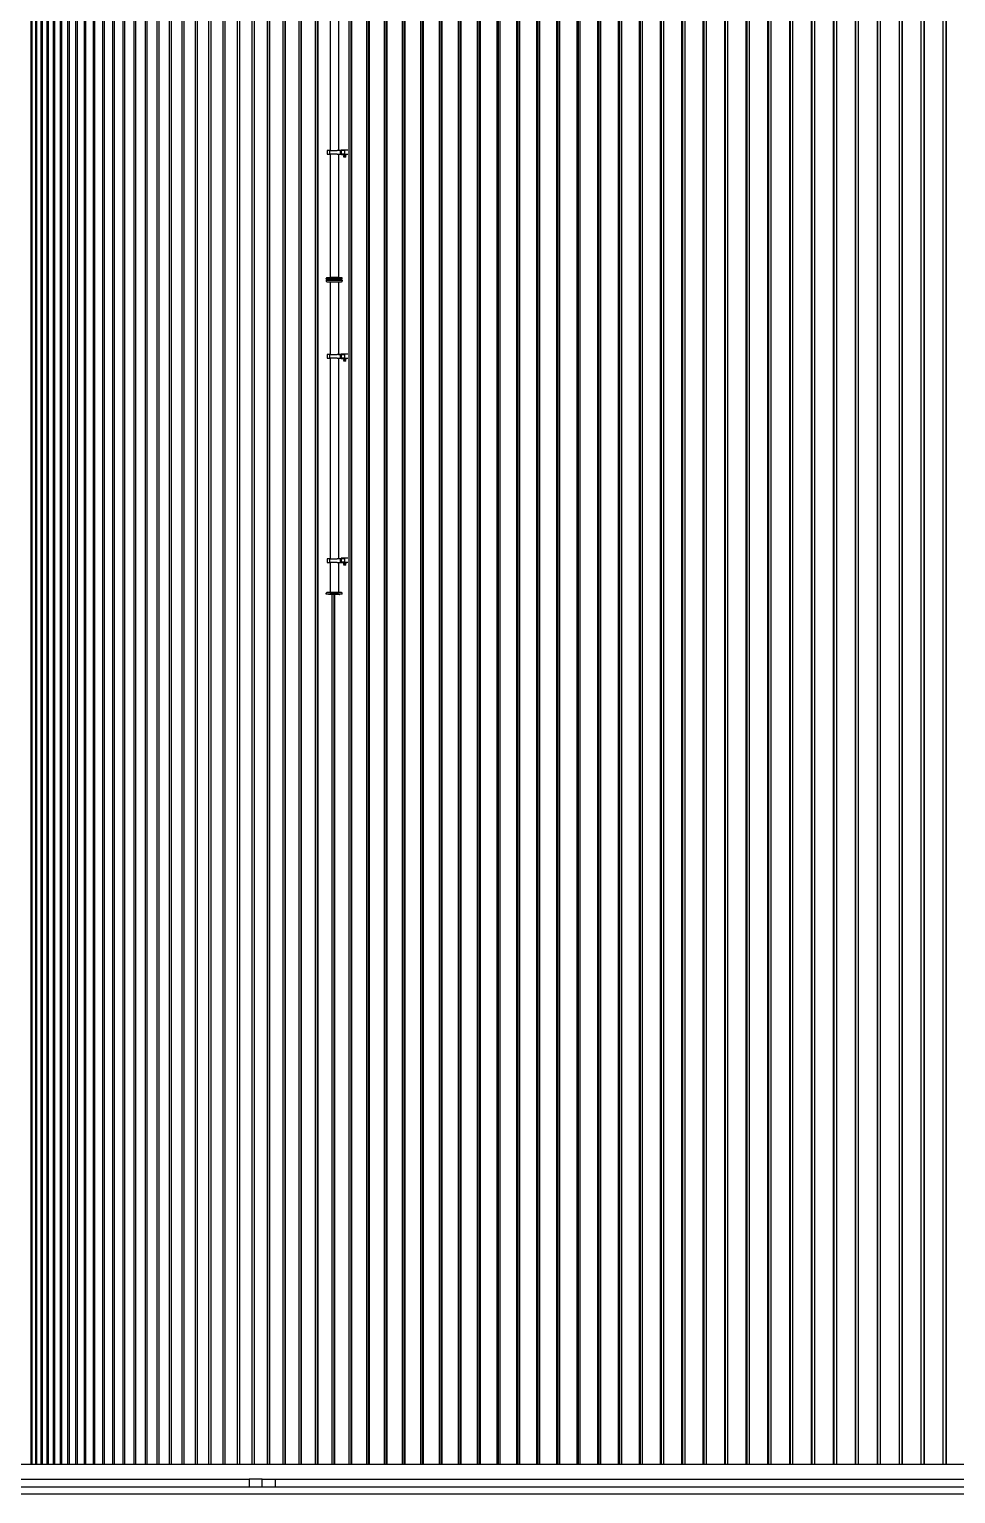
# Model space of a CAD drawing. Header units: millimetres. Extents: x 0 to 118900, y 0 to 84100.
# Drawn here: x 12994 to 25700, y 52500 to 72588 of the extents above; entities that cross this region are included whole.
import ezdxf

# ---------------------------------------------------------------- set-up
doc = ezdxf.new("R2010")
doc.units = ezdxf.units.MM
doc.header["$LTSCALE"] = 100
doc.layers.add('Visible', color=7, linetype='Continuous', lineweight=25)

msp = doc.modelspace()

# ---------------------------------------------------------------- linework, layer by layer
at = {"layer": 'Visible'}
for p, q in [((13019.05, 52899.68), (13019.05, 74561.18)), ((13027.43, 74561.18), (13027.43, 52899.68)), ((13085.34, 52899.68), (13085.34, 74561.18)), ((13094.68, 74561.18), (13094.68, 52899.68)), ((13158.89, 52899.68), (13158.89, 74561.18)), ((13169.19, 74561.18), (13169.19, 52899.68)), ((13239.64, 52899.68), (13239.64, 74561.18)), ((13250.9, 74561.18), (13250.9, 52899.68)), ((13327.55, 52899.68), (13327.55, 74561.18)), ((13339.75, 74561.18), (13339.75, 52899.68)), ((13422.57, 52899.68), (13422.57, 74561.18)), ((13435.71, 74561.18), (13435.71, 52899.68)), ((13524.63, 52899.68), (13524.63, 74561.18)), ((13538.7, 74561.18), (13538.7, 52899.68)), ((13633.67, 52899.68), (13633.67, 74561.18)), ((13648.66, 74561.18), (13648.66, 52899.68)), ((13749.63, 52899.68), (13749.63, 74561.18)), ((13765.54, 74561.18), (13765.54, 52899.68)), ((13872.44, 52899.68), (13872.44, 74561.18)), ((13889.25, 74561.18), (13889.25, 52899.68)), ((14002.02, 52899.68), (14002.02, 74561.18)), ((14019.72, 74561.18), (14019.72, 52899.68)), ((14138.29, 52899.68), (14138.29, 74561.18)), ((14156.87, 74561.18), (14156.87, 52899.68)), ((14281.17, 52899.68), (14281.17, 74561.18)), ((14300.62, 74561.18), (14300.62, 52899.68)), ((14430.57, 52899.68), (14430.57, 74561.18)), ((14450.88, 74561.18), (14450.88, 52899.68)), ((14586.4, 52899.68), (14586.4, 74561.18)), ((14607.55, 74561.18), (14607.55, 52899.68)), ((14748.56, 52899.68), (14748.56, 74561.18)), ((14770.55, 74561.18), (14770.55, 52899.68)), ((14916.96, 52899.68), (14916.96, 74561.18)), ((14939.77, 74561.18), (14939.77, 52899.68)), ((15091.48, 52899.68), (15091.48, 74561.18)), ((15115.1, 74561.18), (15115.1, 52899.68)), ((15272.04, 52899.68), (15272.04, 74561.18)), ((15296.44, 74561.18), (15296.44, 52899.68)), ((15458.51, 52899.68), (15458.51, 74561.18)), ((15483.69, 74561.18), (15483.69, 52899.68)), ((15650.77, 52899.68), (15650.77, 74561.18)), ((15676.72, 74561.18), (15676.72, 52899.68)), ((15848.72, 52899.68), (15848.72, 74561.18)), ((15874.79, 74561.18), (15874.79, 52899.68)), ((15875.41, 74561.18), (15875.41, 52899.68)), ((16052.24, 52899.68), (16052.24, 74561.18)), ((16077.72, 74561.18), (16077.72, 52899.68)), ((16079.66, 74561.18), (16079.66, 52899.68)), ((16261.19, 52899.68), (16261.19, 74561.18)), ((16286.07, 74561.18), (16286.07, 52899.68)), ((16289.32, 74561.18), (16289.32, 52899.68)), ((16475.44, 52899.68), (16475.44, 74561.18)), ((16499.71, 74561.18), (16499.71, 52899.68)), ((16504.27, 74561.18), (16504.27, 52899.68)), ((16694.88, 52899.68), (16694.88, 74561.18)), ((16718.52, 74561.18), (16718.52, 52899.68)), ((16724.38, 74561.18), (16724.38, 52899.68)), ((16919.36, 52899.68), (16919.36, 74561.18)), ((16942.35, 74561.18), (16942.35, 52899.68)), ((16949.52, 74561.18), (16949.52, 52899.68)), ((17382.9, 52899.68), (17382.9, 74561.18)), ((17404.56, 74561.18), (17404.56, 52899.68)), ((17414.33, 74561.18), (17414.33, 52899.68)), ((17621.68, 52899.68), (17621.68, 74561.18)), ((17642.65, 74561.18), (17642.65, 52899.68)), ((17653.7, 74561.18), (17653.7, 52899.68)), ((17864.93, 52899.68), (17864.93, 74561.18)), ((17885.2, 74561.18), (17885.2, 52899.68)), ((17897.54, 74561.18), (17897.54, 52899.68)), ((18112.51, 52899.68), (18112.51, 74561.18)), ((18132.07, 74561.18), (18132.07, 52899.68)), ((18145.68, 74561.18), (18145.68, 52899.68)), ((18364.27, 52899.68), (18364.27, 74561.18)), ((18383.1, 74561.18), (18383.1, 52899.68)), ((18397.98, 74561.18), (18397.98, 52899.68)), ((18620.05, 52899.68), (18620.05, 74561.18)), ((18638.14, 74561.18), (18638.14, 52899.68)), ((18654.28, 74561.18), (18654.28, 52899.68)), ((18879.69, 52899.68), (18879.69, 74561.18)), ((18897.04, 74561.18), (18897.04, 52899.68)), ((18914.43, 74561.18), (18914.43, 52899.68)), ((19143.04, 52899.68), (19143.04, 74561.18)), ((19159.64, 74561.18), (19159.64, 52899.68)), ((19178.26, 74561.18), (19178.26, 52899.68)), ((19409.94, 52899.68), (19409.94, 74561.18)), ((19425.77, 74561.18), (19425.77, 52899.68)), ((19445.62, 74561.18), (19445.62, 52899.68)), ((19680.22, 52899.68), (19680.22, 74561.18)), ((19695.27, 74561.18), (19695.27, 52899.68)), ((19716.33, 74561.18), (19716.33, 52899.68)), ((19953.72, 52899.68), (19953.72, 74561.18)), ((19967.98, 74561.18), (19967.98, 52899.68)), ((19990.24, 74561.18), (19990.24, 52899.68)), ((20230.26, 52899.68), (20230.26, 74561.18)), ((20243.73, 74561.18), (20243.73, 52899.68)), ((20267.18, 74561.18), (20267.18, 52899.68)), ((20509.69, 52899.68), (20509.69, 74561.18)), ((20522.36, 74561.18), (20522.36, 52899.68)), ((20546.98, 74561.18), (20546.98, 52899.68)), ((20791.83, 52899.68), (20791.83, 74561.18)), ((20803.68, 74561.18), (20803.68, 52899.68)), ((20829.46, 74561.18), (20829.46, 52899.68)), ((21076.5, 52899.68), (21076.5, 74561.18)), ((21087.54, 74561.18), (21087.54, 52899.68)), ((21114.46, 74561.18), (21114.46, 52899.68)), ((21363.54, 52899.68), (21363.54, 74561.18)), ((21373.75, 74561.18), (21373.75, 52899.68)), ((21401.8, 74561.18), (21401.8, 52899.68)), ((21652.76, 52899.68), (21652.76, 74561.18)), ((21662.14, 74561.18), (21662.14, 52899.68)), ((21691.3, 74561.18), (21691.3, 52899.68)), ((21944, 52899.68), (21944, 74561.18)), ((21952.54, 74561.18), (21952.54, 52899.68)), ((21982.79, 74561.18), (21982.79, 52899.68)), ((22237.06, 52899.68), (22237.06, 74561.18)), ((22244.76, 74561.18), (22244.76, 52899.68)), ((22276.08, 74561.18), (22276.08, 52899.68)), ((22531.78, 52899.68), (22531.78, 74561.18)), ((22538.63, 74561.18), (22538.63, 52899.68)), ((22571.01, 74561.18), (22571.01, 52899.68)), ((22827.97, 52899.68), (22827.97, 74561.18)), ((22833.97, 74561.18), (22833.97, 52899.68)), ((22867.38, 74561.18), (22867.38, 52899.68)), ((23125.45, 52899.68), (23125.45, 74561.18)), ((23130.6, 74561.18), (23130.6, 52899.68)), ((23165.02, 74561.18), (23165.02, 52899.68)), ((23424.04, 52899.68), (23424.04, 74561.18)), ((23428.33, 74561.18), (23428.33, 52899.68)), ((23463.74, 74561.18), (23463.74, 52899.68)), ((23723.56, 52899.68), (23723.56, 74561.18)), ((23726.99, 74561.18), (23726.99, 52899.68)), ((23763.37, 74561.18), (23763.37, 52899.68)), ((24023.82, 52899.68), (24023.82, 74561.18)), ((24026.39, 74561.18), (24026.39, 52899.68)), ((24063.71, 74561.18), (24063.71, 52899.68)), ((24324.64, 52899.68), (24324.64, 74561.18)), ((24326.34, 74561.18), (24326.34, 52899.68)), ((24364.59, 74561.18), (24364.59, 52899.68)), ((24625.83, 52899.68), (24625.83, 74561.18)), ((24626.67, 74561.18), (24626.67, 52899.68)), ((24665.82, 74561.18), (24665.82, 52899.68)), ((24927.22, 52899.68), (24927.22, 74561.18)), ((24967.19, 52899.68), (24967.19, 74561.18)), ((24967.22, 74561.18), (24967.22, 52899.68)), ((25228.61, 52899.68), (25228.61, 74561.18)), ((25267.71, 52899.68), (25267.71, 74561.18)), ((25268.6, 74561.18), (25268.6, 52899.68)), ((25529.83, 52899.68), (25529.83, 74561.18)), ((25568.02, 52899.68), (25568.02, 74561.18)), ((25569.78, 74561.18), (25569.78, 52899.68)), ((17118.77, 73675.18), (17118.77, 70925.18)), ((17233.07, 73675.18), (17233.07, 70925.18)), ((17110.77, 70925.18), (17079.64, 70925.18)), ((17110.77, 70925.18), (17214.56, 70925.18)), ((17110.77, 70925.18), (17110.77, 70875.18)), ((17224.29, 70925.18), (17214.56, 70925.18)), ((17258.48, 70925.18), (17224.29, 70925.18)), ((17233.07, 70929.18), (17310.16, 70929.18)), ((17258.48, 70925.18), (17263.47, 70925.18)), ((17267.21, 70925.18), (17263.47, 70925.18)), ((17267.21, 70925.18), (17272.2, 70925.18)), ((17273.41, 70930.18), (17273.41, 70929.18)), ((17318.76, 70932.18), (17274.98, 70932.18)), ((17310.16, 70929.18), (17317.98, 70929.18)), ((17317.98, 70929.18), (17317.98, 70875.18)), ((17363.05, 70932.18), (17318.76, 70932.18)), ((17320.33, 70874.18), (17320.33, 70930.18)), ((17079.64, 70875.18), (17110.77, 70875.18)), ((17214.56, 70875.18), (17110.77, 70875.18)), ((17118.77, 70875.18), (17118.77, 69179.37)), ((17214.56, 70875.18), (17224.29, 70875.18)), ((17224.29, 70875.18), (17258.48, 70875.18)), ((17233.07, 70875.18), (17233.07, 69179.37)), ((17263.47, 70875.18), (17258.48, 70875.18)), ((17263.47, 70875.18), (17267.21, 70875.18)), ((17272.2, 70875.18), (17267.21, 70875.18)), ((17317.98, 70876.18), (17272.37, 70876.18)), ((17273.41, 70876.18), (17273.41, 70874.18)), ((17274.98, 70872.18), (17318.76, 70872.18)), ((17275.76, 70875.18), (17275.76, 70876.18)), ((17317.98, 70875.18), (17275.76, 70875.18)), ((17307.95, 70858.35), (17307.95, 70871.5)), ((17309.81, 70872.18), (17308.02, 70871.53)), ((17309.81, 70857.68), (17308.02, 70858.33)), ((17308.55, 70845.38), (17310.12, 70845.38)), ((17308.55, 70836.85), (17308.55, 70845.38)), ((17309.81, 70836.18), (17309.49, 70836.29)), ((17309.81, 70857.68), (17311.47, 70857.68)), ((17333.81, 70846.18), (17309.81, 70846.18)), ((17309.81, 70845.38), (17309.81, 70846.18)), ((17310.12, 70836.18), (17309.81, 70836.18)), ((17310.12, 70845.38), (17311.69, 70845.38)), ((17318.31, 70836.18), (17310.12, 70836.18)), ((17311.47, 70857.68), (17321.92, 70857.68)), ((17311.69, 70836.85), (17311.69, 70845.38)), ((17311.69, 70845.38), (17318.31, 70845.38)), ((17313.81, 70875.18), (17313.81, 70876.18)), ((17313.81, 70846.18), (17313.81, 70857.68)), ((17314.99, 70871.5), (17314.99, 70858.35)), ((17318.31, 70845.38), (17324.94, 70845.38)), ((17330, 70836.18), (17318.31, 70836.18)), ((17363.05, 70872.18), (17318.76, 70872.18)), ((17321.92, 70857.68), (17332.25, 70857.68)), ((17324.94, 70845.38), (17330, 70845.38)), ((17324.94, 70836.85), (17324.94, 70845.38)), ((17328.85, 70871.5), (17328.85, 70858.35)), ((17329.81, 70846.18), (17329.81, 70857.68)), ((17330, 70845.38), (17335.06, 70845.38)), ((17333.81, 70836.18), (17330, 70836.18)), ((17332.25, 70857.68), (17333.81, 70857.68)), ((17333.81, 70872.18), (17335.59, 70871.53)), ((17333.81, 70857.68), (17335.59, 70858.33)), ((17333.81, 70845.38), (17333.81, 70846.18)), ((17333.81, 70836.18), (17334.13, 70836.29)), ((17335.06, 70836.85), (17335.06, 70845.38)), ((17335.66, 70871.5), (17335.66, 70858.35)), ((17065.92, 69158.87), (17065.92, 69171.37)), ((17285.92, 69158.87), (17065.92, 69158.87)), ((17065.92, 69145.87), (17285.92, 69145.87)), ((17065.92, 69145.87), (17065.92, 69133.37)), ((17277.92, 69179.37), (17073.92, 69179.37)), ((17073.92, 69125.37), (17277.92, 69125.37)), ((17254.92, 69154.87), (17096.92, 69154.87)), ((17096.92, 69152.37), (17096.92, 69154.87)), ((17096.92, 69152.37), (17254.92, 69152.37)), ((17096.92, 69152.37), (17096.92, 69149.87)), ((17254.92, 69152.37), (17096.92, 69152.37)), ((17096.92, 69149.87), (17254.92, 69149.87)), ((17233.07, 69181.37), (17118.77, 69181.37)), ((17118.77, 69179.37), (17118.77, 69181.37)), ((17118.77, 69125.37), (17118.77, 69123.37)), ((17118.77, 69125.37), (17118.77, 68125.18)), ((17118.77, 69123.37), (17233.07, 69123.37)), ((17233.07, 69179.37), (17233.07, 69181.37)), ((17233.07, 69125.37), (17233.07, 69123.37)), ((17233.07, 69125.37), (17233.07, 68125.18)), ((17254.92, 69152.37), (17254.92, 69154.87)), ((17254.92, 69152.37), (17254.92, 69149.87)), ((17285.92, 69158.87), (17285.92, 69171.37)), ((17285.92, 69145.87), (17285.92, 69133.37)), ((17110.77, 68125.18), (17079.64, 68125.18)), ((17110.77, 68125.18), (17214.56, 68125.18)), ((17110.77, 68125.18), (17110.77, 68075.18)), ((17224.29, 68125.18), (17214.56, 68125.18)), ((17258.48, 68125.18), (17224.29, 68125.18)), ((17233.07, 68129.18), (17310.16, 68129.18)), ((17258.48, 68125.18), (17263.47, 68125.18)), ((17267.21, 68125.18), (17263.47, 68125.18)), ((17267.21, 68125.18), (17272.2, 68125.18)), ((17273.41, 68130.18), (17273.41, 68129.18)), ((17318.76, 68132.18), (17274.98, 68132.18)), ((17310.16, 68129.18), (17317.98, 68129.18)), ((17317.98, 68129.18), (17317.98, 68075.18)), ((17363.05, 68132.18), (17318.76, 68132.18)), ((17320.33, 68074.18), (17320.33, 68130.18)), ((17079.64, 68075.18), (17110.77, 68075.18)), ((17214.56, 68075.18), (17110.77, 68075.18)), ((17118.77, 68075.18), (17118.77, 65325.18)), ((17214.56, 68075.18), (17224.29, 68075.18)), ((17224.29, 68075.18), (17258.48, 68075.18)), ((17233.07, 68075.18), (17233.07, 65325.18)), ((17263.47, 68075.18), (17258.48, 68075.18)), ((17263.47, 68075.18), (17267.21, 68075.18)), ((17272.2, 68075.18), (17267.21, 68075.18)), ((17317.98, 68076.18), (17272.37, 68076.18)), ((17273.41, 68076.18), (17273.41, 68074.18)), ((17274.98, 68072.18), (17318.76, 68072.18)), ((17275.76, 68075.18), (17275.76, 68076.18)), ((17317.98, 68075.18), (17275.76, 68075.18)), ((17307.95, 68058.35), (17307.95, 68071.5)), ((17309.81, 68072.18), (17308.02, 68071.53)), ((17309.81, 68057.68), (17308.02, 68058.33)), ((17308.55, 68045.38), (17310.12, 68045.38)), ((17308.55, 68036.85), (17308.55, 68045.38)), ((17309.81, 68036.18), (17309.49, 68036.29)), ((17309.81, 68057.68), (17311.47, 68057.68)), ((17333.81, 68046.18), (17309.81, 68046.18)), ((17309.81, 68045.38), (17309.81, 68046.18)), ((17310.12, 68036.18), (17309.81, 68036.18)), ((17310.12, 68045.38), (17311.69, 68045.38)), ((17318.31, 68036.18), (17310.12, 68036.18)), ((17311.47, 68057.68), (17321.92, 68057.68)), ((17311.69, 68036.85), (17311.69, 68045.38)), ((17311.69, 68045.38), (17318.31, 68045.38)), ((17313.81, 68075.18), (17313.81, 68076.18)), ((17313.81, 68046.18), (17313.81, 68057.68)), ((17314.99, 68071.5), (17314.99, 68058.35)), ((17318.31, 68045.38), (17324.94, 68045.38)), ((17330, 68036.18), (17318.31, 68036.18)), ((17363.05, 68072.18), (17318.76, 68072.18)), ((17321.92, 68057.68), (17332.25, 68057.68)), ((17324.94, 68045.38), (17330, 68045.38)), ((17324.94, 68036.85), (17324.94, 68045.38)), ((17328.85, 68071.5), (17328.85, 68058.35)), ((17329.81, 68046.18), (17329.81, 68057.68)), ((17330, 68045.38), (17335.06, 68045.38)), ((17333.81, 68036.18), (17330, 68036.18)), ((17332.25, 68057.68), (17333.81, 68057.68)), ((17333.81, 68072.18), (17335.59, 68071.53)), ((17333.81, 68057.68), (17335.59, 68058.33)), ((17333.81, 68045.38), (17333.81, 68046.18)), ((17333.81, 68036.18), (17334.13, 68036.29)), ((17335.06, 68036.85), (17335.06, 68045.38)), ((17335.66, 68071.5), (17335.66, 68058.35)), ((17110.77, 65325.18), (17079.64, 65325.18)), ((17110.77, 65325.18), (17214.56, 65325.18)), ((17110.77, 65325.18), (17110.77, 65275.18)), ((17224.29, 65325.18), (17214.56, 65325.18)), ((17258.48, 65325.18), (17224.29, 65325.18)), ((17233.07, 65329.18), (17310.16, 65329.18)), ((17258.48, 65325.18), (17263.47, 65325.18)), ((17267.21, 65325.18), (17263.47, 65325.18)), ((17267.21, 65325.18), (17272.2, 65325.18)), ((17273.41, 65330.18), (17273.41, 65329.18)), ((17318.76, 65332.18), (17274.98, 65332.18)), ((17310.16, 65329.18), (17317.98, 65329.18)), ((17317.98, 65329.18), (17317.98, 65275.18)), ((17363.05, 65332.18), (17318.76, 65332.18)), ((17320.33, 65274.18), (17320.33, 65330.18)), ((17079.64, 65275.18), (17110.77, 65275.18)), ((17214.56, 65275.18), (17110.77, 65275.18)), ((17118.77, 65275.18), (17118.77, 64862.37)), ((17214.56, 65275.18), (17224.29, 65275.18)), ((17224.29, 65275.18), (17258.48, 65275.18)), ((17233.07, 65275.18), (17233.07, 64862.37)), ((17263.47, 65275.18), (17258.48, 65275.18)), ((17263.47, 65275.18), (17267.21, 65275.18)), ((17272.2, 65275.18), (17267.21, 65275.18)), ((17317.98, 65276.18), (17272.37, 65276.18)), ((17273.41, 65276.18), (17273.41, 65274.18)), ((17274.98, 65272.18), (17318.76, 65272.18)), ((17275.76, 65275.18), (17275.76, 65276.18)), ((17317.98, 65275.18), (17275.76, 65275.18)), ((17307.95, 65258.35), (17307.95, 65271.5)), ((17309.81, 65272.18), (17308.02, 65271.53)), ((17309.81, 65257.68), (17308.02, 65258.33)), ((17308.55, 65245.38), (17310.12, 65245.38)), ((17308.55, 65236.85), (17308.55, 65245.38)), ((17309.81, 65236.18), (17309.49, 65236.29)), ((17309.81, 65257.68), (17311.47, 65257.68)), ((17333.81, 65246.18), (17309.81, 65246.18)), ((17309.81, 65245.38), (17309.81, 65246.18)), ((17310.12, 65236.18), (17309.81, 65236.18)), ((17310.12, 65245.38), (17311.69, 65245.38)), ((17318.31, 65236.18), (17310.12, 65236.18)), ((17311.47, 65257.68), (17321.92, 65257.68)), ((17311.69, 65236.85), (17311.69, 65245.38)), ((17311.69, 65245.38), (17318.31, 65245.38)), ((17313.81, 65275.18), (17313.81, 65276.18)), ((17313.81, 65246.18), (17313.81, 65257.68)), ((17314.99, 65271.5), (17314.99, 65258.35)), ((17318.31, 65245.38), (17324.94, 65245.38)), ((17330, 65236.18), (17318.31, 65236.18)), ((17363.05, 65272.18), (17318.76, 65272.18)), ((17321.92, 65257.68), (17332.25, 65257.68)), ((17324.94, 65245.38), (17330, 65245.38)), ((17324.94, 65236.85), (17324.94, 65245.38)), ((17328.85, 65271.5), (17328.85, 65258.35)), ((17329.81, 65246.18), (17329.81, 65257.68)), ((17330, 65245.38), (17335.06, 65245.38)), ((17333.81, 65236.18), (17330, 65236.18)), ((17332.25, 65257.68), (17333.81, 65257.68)), ((17333.81, 65272.18), (17335.59, 65271.53)), ((17333.81, 65257.68), (17335.59, 65258.33)), ((17333.81, 65245.38), (17333.81, 65246.18)), ((17333.81, 65236.18), (17334.13, 65236.29)), ((17335.06, 65236.85), (17335.06, 65245.38)), ((17335.66, 65271.5), (17335.66, 65258.35)), ((17065.92, 64839.87), (17065.92, 64852.37)), ((17285.92, 64839.87), (17065.92, 64839.87)), ((17277.92, 64860.37), (17073.92, 64860.37)), ((17254.92, 64835.87), (17096.92, 64835.87)), ((17096.92, 64833.37), (17096.92, 64835.87)), ((17254.92, 64833.37), (17096.92, 64833.37)), ((17233.07, 64862.37), (17118.77, 64862.37)), ((17118.77, 64860.37), (17118.77, 64862.37)), ((17118.77, 64862.37), (17233.07, 64862.37)), ((17148.75, 52899.68), (17148.75, 64833.37)), ((17171.08, 64833.37), (17171.08, 52899.68)), ((17179.55, 64833.37), (17179.55, 52899.68)), ((17233.07, 64860.37), (17233.07, 64862.37)), ((17254.92, 64833.37), (17254.92, 64835.87)), ((17285.92, 64839.87), (17285.92, 64852.37)), ((33796.02, 52899.68), (12687.91, 52899.68)), ((12687.91, 52699.68), (16010.69, 52699.68)), ((12687.91, 52699.68), (16010.69, 52699.68)), ((16187.46, 52699.68), (16010.69, 52699.68)), ((16010.69, 52699.68), (16010.69, 52591.68)), ((16187.46, 52699.68), (16364.69, 52699.68)), ((16187.46, 52591.68), (16187.46, 52699.68)), ((16364.69, 52699.68), (33511.13, 52699.68)), ((16364.69, 52699.68), (16364.69, 52591.68)), ((16364.69, 52699.68), (33511.13, 52699.68)), ((33841.47, 52591.68), (12187.91, 52591.68)), ((12187.91, 52499.68), (33841.47, 52499.68))]:
    msp.add_line(p, q, dxfattribs=at)
for centre, radius, start, end in [((17073.92, 69171.37), 8, 90, 180), ((17073.92, 69133.37), 8, 180, 270), ((17108.42, 69161.87), 7, 205.376934, 270), ((17108.42, 69142.87), 7, 90, 154.623066), ((17243.42, 69161.87), 7, 270, 334.623066), ((17243.42, 69142.87), 7, 25.376934, 90), ((17277.92, 69171.37), 8, 0, 90), ((17277.92, 69133.37), 8, 270, 0), ((17073.92, 64852.37), 8, 90, 180), ((17108.42, 64842.87), 7, 205.376934, 270), ((17243.42, 64842.87), 7, 270, 334.623066), ((17277.92, 64852.37), 8, 0, 90)]:
    msp.add_arc(centre, radius, start, end, dxfattribs=at)
for centre, major_axis, start_param, end_param in [((17169.06, 70900.18), (0, -117.07), 4.49718649, 4.92759147), ((17227.33, 70919.68), (0, 9.5), 5.32982608, 5.40005968), ((17169.06, 70900.18), (0, 117.07), 4.49718649, 4.92759147), ((17174.05, 70900.18), (0, -117.07), 1.35559384, 1.78599882), ((17177.79, 70900.18), (0, 117.07), 4.49718649, 4.92759147), ((17182.78, 70900.18), (0, -117.07), 1.35559384, 1.78599882), ((17274.98, 70930.18), (0, 2), 0, 1.57079633), ((17318.76, 70930.18), (0, 2), 4.71238898, 6.28318531), ((17274.98, 70874.18), (0, -2), 4.71238898, 6.28318531), ((17318.76, 70874.18), (0, -2), 0, 1.57079633), ((17169.06, 68100.18), (0, -117.07), 4.49718649, 4.92759147), ((17227.33, 68119.68), (0, 9.5), 5.32982608, 5.40005968), ((17169.06, 68100.18), (0, 117.07), 4.49718649, 4.92759147), ((17174.05, 68100.18), (0, -117.07), 1.35559384, 1.78599882), ((17177.79, 68100.18), (0, 117.07), 4.49718649, 4.92759147), ((17182.78, 68100.18), (0, -117.07), 1.35559384, 1.78599882), ((17274.98, 68130.18), (0, 2), 0, 1.57079633), ((17318.76, 68130.18), (0, 2), 4.71238898, 6.28318531), ((17274.98, 68074.18), (0, -2), 4.71238898, 6.28318531), ((17318.76, 68074.18), (0, -2), 0, 1.57079633), ((17169.06, 65300.18), (0, -117.07), 4.49718649, 4.92759147), ((17227.33, 65319.68), (0, 9.5), 5.32982608, 5.40005968), ((17169.06, 65300.18), (0, 117.07), 4.49718649, 4.92759147), ((17174.05, 65300.18), (0, -117.07), 1.35559384, 1.78599882), ((17177.79, 65300.18), (0, 117.07), 4.49718649, 4.92759147), ((17182.78, 65300.18), (0, -117.07), 1.35559384, 1.78599882), ((17274.98, 65330.18), (0, 2), 0, 1.57079633), ((17318.76, 65330.18), (0, 2), 4.71238898, 6.28318531), ((17274.98, 65274.18), (0, -2), 4.71238898, 6.28318531), ((17318.76, 65274.18), (0, -2), 0, 1.57079633)]:
    msp.add_ellipse(centre, major_axis=major_axis, ratio=0.78186076, start_param=start_param, end_param=end_param, dxfattribs=at)
for points, weights in [([(17311.47, 70872.18), (17309.84, 70872.18), (17307.95, 70871.5)], [1, 1.11576506476, 1.15554960661]), ([(17307.95, 70871.5), (17307.99, 70871.52), (17308.02, 70871.53)], [1.15554960661, 1.15472918511, 1.15387645283]), ([(17307.95, 70858.35), (17309.84, 70857.68), (17311.47, 70857.68)], [1.15554960661, 1.11576506476, 1]), ([(17308.02, 70858.33), (17307.99, 70858.34), (17307.95, 70858.35)], [1.15387645283, 1.15472918511, 1.15554960661]), ([(17310.12, 70836.18), (17309.39, 70836.18), (17308.55, 70836.85)], [1, 1.04818815859, 1.01981541865]), ([(17311.69, 70836.85), (17310.85, 70836.18), (17310.12, 70836.18)], [1.01981541865, 1.04818815859, 1]), ([(17314.99, 70871.5), (17313.1, 70872.18), (17311.47, 70872.18)], [1.15554960661, 1.11576506476, 1]), ([(17311.47, 70857.68), (17313.1, 70857.68), (17314.99, 70858.35)], [1, 1.11576506476, 1.15554960661]), ([(17318.31, 70836.18), (17315.24, 70836.18), (17311.69, 70836.85)], [1, 1.04818815859, 1.01981541865]), ([(17321.92, 70872.18), (17318.7, 70872.18), (17314.99, 70871.5)], [1, 1.11576506476, 1.15554960661]), ([(17314.99, 70858.35), (17318.7, 70857.68), (17321.92, 70857.68)], [1.15554960661, 1.11576506476, 1]), ([(17324.94, 70836.85), (17321.39, 70836.18), (17318.31, 70836.18)], [1.01981541865, 1.04818815859, 1]), ([(17328.85, 70871.5), (17325.13, 70872.18), (17321.92, 70872.18)], [1.15554960661, 1.11576506476, 1]), ([(17321.92, 70857.68), (17325.13, 70857.68), (17328.85, 70858.35)], [1, 1.11576506476, 1.15554960661]), ([(17330, 70836.18), (17327.65, 70836.18), (17324.94, 70836.85)], [1, 1.04818815859, 1.01981541865]), ([(17332.25, 70872.18), (17330.67, 70872.18), (17328.85, 70871.5)], [1, 1.11576506476, 1.15554960661]), ([(17328.85, 70858.35), (17330.67, 70857.68), (17332.25, 70857.68)], [1.15554960661, 1.11576506476, 1]), ([(17335.06, 70836.85), (17332.35, 70836.18), (17330, 70836.18)], [1.01981541865, 1.04818815859, 1]), ([(17335.66, 70871.5), (17333.84, 70872.18), (17332.25, 70872.18)], [1.15554960661, 1.11576506476, 1]), ([(17332.25, 70857.68), (17333.84, 70857.68), (17335.66, 70858.35)], [1, 1.11576506476, 1.15554960661]), ([(17334.13, 70836.29), (17334.57, 70836.46), (17335.06, 70836.85)], [1.026851165, 1.03637820093, 1.01981541865]), ([(17311.47, 68072.18), (17309.84, 68072.18), (17307.95, 68071.5)], [1, 1.11576506476, 1.15554960661]), ([(17307.95, 68071.5), (17307.99, 68071.52), (17308.02, 68071.53)], [1.15554960661, 1.15472918511, 1.15387645283]), ([(17307.95, 68058.35), (17309.84, 68057.68), (17311.47, 68057.68)], [1.15554960661, 1.11576506476, 1]), ([(17308.02, 68058.33), (17307.99, 68058.34), (17307.95, 68058.35)], [1.15387645283, 1.15472918511, 1.15554960661]), ([(17310.12, 68036.18), (17309.39, 68036.18), (17308.55, 68036.85)], [1, 1.04818815859, 1.01981541865]), ([(17311.69, 68036.85), (17310.85, 68036.18), (17310.12, 68036.18)], [1.01981541865, 1.04818815859, 1]), ([(17314.99, 68071.5), (17313.1, 68072.18), (17311.47, 68072.18)], [1.15554960661, 1.11576506476, 1]), ([(17311.47, 68057.68), (17313.1, 68057.68), (17314.99, 68058.35)], [1, 1.11576506476, 1.15554960661]), ([(17318.31, 68036.18), (17315.24, 68036.18), (17311.69, 68036.85)], [1, 1.04818815859, 1.01981541865]), ([(17321.92, 68072.18), (17318.7, 68072.18), (17314.99, 68071.5)], [1, 1.11576506476, 1.15554960661]), ([(17314.99, 68058.35), (17318.7, 68057.68), (17321.92, 68057.68)], [1.15554960661, 1.11576506476, 1]), ([(17324.94, 68036.85), (17321.39, 68036.18), (17318.31, 68036.18)], [1.01981541865, 1.04818815859, 1]), ([(17328.85, 68071.5), (17325.13, 68072.18), (17321.92, 68072.18)], [1.15554960661, 1.11576506476, 1]), ([(17321.92, 68057.68), (17325.13, 68057.68), (17328.85, 68058.35)], [1, 1.11576506476, 1.15554960661]), ([(17330, 68036.18), (17327.65, 68036.18), (17324.94, 68036.85)], [1, 1.04818815859, 1.01981541865]), ([(17332.25, 68072.18), (17330.67, 68072.18), (17328.85, 68071.5)], [1, 1.11576506476, 1.15554960661]), ([(17328.85, 68058.35), (17330.67, 68057.68), (17332.25, 68057.68)], [1.15554960661, 1.11576506476, 1]), ([(17335.06, 68036.85), (17332.35, 68036.18), (17330, 68036.18)], [1.01981541865, 1.04818815859, 1]), ([(17335.66, 68071.5), (17333.84, 68072.18), (17332.25, 68072.18)], [1.15554960661, 1.11576506476, 1]), ([(17332.25, 68057.68), (17333.84, 68057.68), (17335.66, 68058.35)], [1, 1.11576506476, 1.15554960661]), ([(17334.13, 68036.29), (17334.57, 68036.46), (17335.06, 68036.85)], [1.026851165, 1.03637820093, 1.01981541865]), ([(17311.47, 65272.18), (17309.84, 65272.18), (17307.95, 65271.5)], [1, 1.11576506476, 1.15554960661]), ([(17307.95, 65271.5), (17307.99, 65271.52), (17308.02, 65271.53)], [1.15554960661, 1.15472918511, 1.15387645283]), ([(17307.95, 65258.35), (17309.84, 65257.68), (17311.47, 65257.68)], [1.15554960661, 1.11576506476, 1]), ([(17308.02, 65258.33), (17307.99, 65258.34), (17307.95, 65258.35)], [1.15387645283, 1.15472918511, 1.15554960661]), ([(17310.12, 65236.18), (17309.39, 65236.18), (17308.55, 65236.85)], [1, 1.04818815859, 1.01981541865]), ([(17311.69, 65236.85), (17310.85, 65236.18), (17310.12, 65236.18)], [1.01981541865, 1.04818815859, 1]), ([(17314.99, 65271.5), (17313.1, 65272.18), (17311.47, 65272.18)], [1.15554960661, 1.11576506476, 1]), ([(17311.47, 65257.68), (17313.1, 65257.68), (17314.99, 65258.35)], [1, 1.11576506476, 1.15554960661]), ([(17318.31, 65236.18), (17315.24, 65236.18), (17311.69, 65236.85)], [1, 1.04818815859, 1.01981541865]), ([(17321.92, 65272.18), (17318.7, 65272.18), (17314.99, 65271.5)], [1, 1.11576506476, 1.15554960661]), ([(17314.99, 65258.35), (17318.7, 65257.68), (17321.92, 65257.68)], [1.15554960661, 1.11576506476, 1]), ([(17324.94, 65236.85), (17321.39, 65236.18), (17318.31, 65236.18)], [1.01981541865, 1.04818815859, 1]), ([(17328.85, 65271.5), (17325.13, 65272.18), (17321.92, 65272.18)], [1.15554960661, 1.11576506476, 1]), ([(17321.92, 65257.68), (17325.13, 65257.68), (17328.85, 65258.35)], [1, 1.11576506476, 1.15554960661]), ([(17330, 65236.18), (17327.65, 65236.18), (17324.94, 65236.85)], [1, 1.04818815859, 1.01981541865]), ([(17332.25, 65272.18), (17330.67, 65272.18), (17328.85, 65271.5)], [1, 1.11576506476, 1.15554960661]), ([(17328.85, 65258.35), (17330.67, 65257.68), (17332.25, 65257.68)], [1.15554960661, 1.11576506476, 1]), ([(17335.06, 65236.85), (17332.35, 65236.18), (17330, 65236.18)], [1.01981541865, 1.04818815859, 1]), ([(17335.66, 65271.5), (17333.84, 65272.18), (17332.25, 65272.18)], [1.15554960661, 1.11576506476, 1]), ([(17332.25, 65257.68), (17333.84, 65257.68), (17335.66, 65258.35)], [1, 1.11576506476, 1.15554960661]), ([(17334.13, 65236.29), (17334.57, 65236.46), (17335.06, 65236.85)], [1.026851165, 1.03637820093, 1.01981541865])]:
    msp.add_rational_spline(points, weights, degree=2, dxfattribs=at)

doc.saveas('drawing.dxf')
